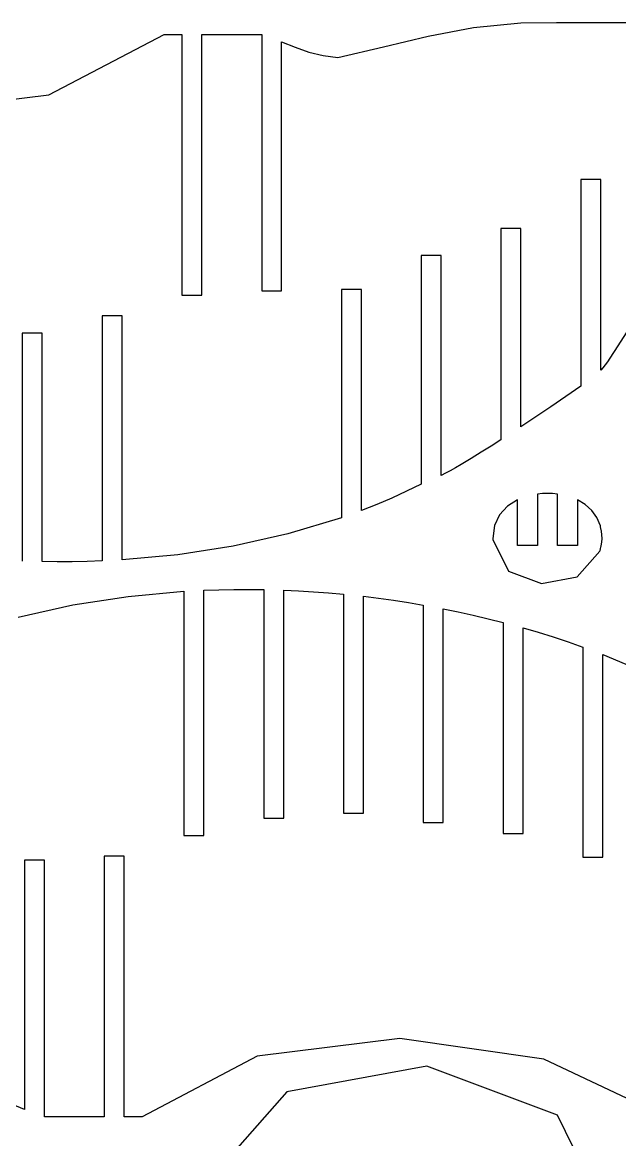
# Model space of a CAD drawing. Header units: metres. Extents: x 0 to 170079, y 0 to 115469.
# Drawn here: x 38329 to 74842, y 46606 to 114874 of the extents above; entities that cross this region are included whole.
import ezdxf

# ---------------------------------------------------------------- set-up
doc = ezdxf.new("R2010")
doc.units = ezdxf.units.M

msp = doc.modelspace()

# ---------------------------------------------------------------- linework, layer by layer
at = {"layer": 'MY3DLAYER'}
for p, q in [((65903, 114552), (68805, 114842)), ((65903, 114552), (68805, 114842)), ((68805, 114842), (70988, 114855)), ((68805, 114842), (70988, 114855)), ((70988, 114855), (73186, 114874)), ((70988, 114855), (73186, 114874)), ((73186, 114874), (75384, 114867)), ((73186, 114874), (75384, 114867)), ((39947, 110444), (46989, 114133)), ((39947, 110444), (46989, 114133)), ((46989, 114133), (47160, 114133)), ((46989, 114133), (47160, 114133)), ((47160, 114133), (47536, 114133)), ((47160, 114133), (47536, 114133)), ((47536, 114133), (47912, 114133)), ((47536, 114133), (47912, 114133)), ((47912, 114133), (48083, 114133)), ((47912, 114133), (48083, 114133)), ((48083, 114133), (48083, 111645)), ((48083, 114133), (48083, 111645)), ((49302, 111645), (49302, 114133)), ((49302, 114133), (49874, 114133)), ((49302, 111645), (49302, 114133)), ((49302, 114133), (49874, 114133)), ((49874, 114133), (51131, 114133)), ((49874, 114133), (51131, 114133)), ((51131, 114133), (52388, 114133)), ((51131, 114133), (52388, 114133)), ((52388, 114133), (52960, 114133)), ((52388, 114133), (52960, 114133)), ((52960, 114133), (52960, 111685)), ((52960, 114133), (52960, 111685)), ((60413, 113383), (63142, 114028)), ((60413, 113383), (63142, 114028)), ((63142, 114028), (65903, 114552)), ((63142, 114028), (65903, 114552)), ((54179, 111310), (54179, 113689)), ((54179, 113689), (55016, 113352)), ((54179, 111310), (54179, 113689)), ((54179, 113689), (55016, 113352)), ((55016, 113352), (55852, 113060)), ((55016, 113352), (55852, 113060)), ((57610, 112727), (60413, 113383)), ((57610, 112727), (60413, 113383)), ((55852, 113060), (56710, 112841)), ((55852, 113060), (56710, 112841)), ((56710, 112841), (57610, 112727)), ((56710, 112841), (57610, 112727)), ((48083, 111645), (48083, 106171)), ((48083, 111645), (48083, 106171)), ((49302, 106171), (49302, 111645)), ((49302, 106171), (49302, 111645)), ((52960, 111685), (52960, 106300)), ((52960, 111685), (52960, 106300)), ((54179, 106078), (54179, 111310)), ((54179, 106078), (54179, 111310)), ((31223, 109352), (39947, 110444)), ((31223, 109352), (39947, 110444)), ((48083, 106171), (48083, 100696)), ((48083, 106171), (48083, 100696)), ((49302, 100696), (49302, 106171)), ((49302, 100696), (49302, 106171)), ((52960, 106300), (52960, 100914)), ((52960, 106300), (52960, 100914)), ((54179, 100845), (54179, 106078)), ((54179, 100845), (54179, 106078)), ((72653, 105262), (72462, 105262)), ((72462, 105262), (72462, 103290)), ((72653, 105262), (72462, 105262)), ((72462, 105262), (72462, 103290)), ((73072, 105262), (72653, 105262)), ((73072, 105262), (72653, 105262)), ((73491, 105262), (73072, 105262)), ((73491, 105262), (73072, 105262)), ((73681, 105262), (73491, 105262)), ((73681, 105262), (73491, 105262)), ((73681, 103442), (73681, 105262)), ((73681, 103442), (73681, 105262)), ((72462, 103290), (72462, 98953)), ((72462, 103290), (72462, 98953)), ((73681, 99439), (73681, 103442)), ((73681, 99439), (73681, 103442)), ((67776, 102276), (67585, 102276)), ((67585, 102276), (67585, 100260)), ((67776, 102276), (67585, 102276)), ((67585, 102276), (67585, 100260)), ((68195, 102276), (67776, 102276)), ((68195, 102276), (67776, 102276)), ((68614, 102276), (68195, 102276)), ((68614, 102276), (68195, 102276)), ((68805, 102276), (68614, 102276)), ((68805, 102276), (68614, 102276)), ((68805, 100384), (68805, 102276)), ((68805, 100384), (68805, 102276)), ((48083, 100696), (48083, 98208)), ((48083, 100696), (48083, 98208)), ((49302, 98208), (49302, 100696)), ((49302, 98208), (49302, 100696)), ((52960, 100914), (52960, 98466)), ((52960, 100914), (52960, 98466)), ((54179, 98466), (54179, 100845)), ((54179, 98466), (54179, 100845)), ((62899, 100633), (62709, 100633)), ((62709, 100633), (62709, 98449)), ((62899, 100633), (62709, 100633)), ((62709, 100633), (62709, 98449)), ((63318, 100633), (62899, 100633)), ((63318, 100633), (62899, 100633)), ((63737, 100633), (63318, 100633)), ((63737, 100633), (63318, 100633)), ((63928, 100633), (63737, 100633)), ((63928, 100633), (63737, 100633)), ((63928, 98532), (63928, 100633)), ((63928, 98532), (63928, 100633)), ((68805, 96221), (68805, 100384)), ((68805, 96221), (68805, 100384)), ((67585, 100260), (67585, 95823)), ((67585, 100260), (67585, 95823)), ((73681, 95436), (73681, 99439)), ((73681, 95436), (73681, 99439)), ((52960, 98466), (53150, 98466)), ((52960, 98466), (53150, 98466)), ((53150, 98466), (53569, 98466)), ((53150, 98466), (53569, 98466)), ((53569, 98466), (53989, 98466)), ((53569, 98466), (53989, 98466)), ((53989, 98466), (54179, 98466)), ((53989, 98466), (54179, 98466)), ((58027, 98558), (57837, 98558)), ((57837, 98558), (57837, 96377)), ((58027, 98558), (57837, 98558)), ((57837, 98558), (57837, 96377)), ((58446, 98558), (58027, 98558)), ((58446, 98558), (58027, 98558)), ((58865, 98558), (58446, 98558)), ((58865, 98558), (58446, 98558)), ((59056, 98558), (58865, 98558)), ((59056, 98558), (58865, 98558)), ((59056, 96446), (59056, 98558)), ((59056, 96446), (59056, 98558)), ((62709, 98449), (62709, 93643)), ((62709, 98449), (62709, 93643)), ((63928, 93909), (63928, 98532)), ((63928, 93909), (63928, 98532)), ((72462, 98953), (72462, 94615)), ((72462, 98953), (72462, 94615)), ((48083, 98208), (48274, 98208)), ((48083, 98208), (48274, 98208)), ((48274, 98208), (48693, 98208)), ((48274, 98208), (48693, 98208)), ((48693, 98208), (49112, 98208)), ((48693, 98208), (49112, 98208)), ((49112, 98208), (49302, 98208)), ((49112, 98208), (49302, 98208)), ((43397, 96950), (43206, 96950)), ((43206, 96950), (43206, 94609)), ((43397, 96950), (43206, 96950)), ((43206, 96950), (43206, 94609)), ((43816, 96950), (43397, 96950)), ((43816, 96950), (43397, 96950)), ((44235, 96950), (43816, 96950)), ((44235, 96950), (43816, 96950)), ((44425, 96950), (44235, 96950)), ((44425, 96950), (44235, 96950)), ((44425, 94619), (44425, 96950)), ((44425, 94619), (44425, 96950)), ((57837, 96377), (57837, 91580)), ((57837, 96377), (57837, 91580)), ((59056, 91801), (59056, 96446)), ((59056, 91801), (59056, 96446)), ((75792, 96749), (74728, 95103)), ((75792, 96749), (74728, 95103)), ((38520, 95888), (38329, 95888)), ((38329, 95888), (38329, 93712)), ((38520, 95888), (38329, 95888)), ((38329, 95888), (38329, 93712)), ((38939, 95888), (38520, 95888)), ((38939, 95888), (38520, 95888)), ((39358, 95888), (38939, 95888)), ((39358, 95888), (38939, 95888)), ((39549, 95888), (39358, 95888)), ((39549, 95888), (39358, 95888)), ((39549, 93706), (39549, 95888)), ((39549, 93706), (39549, 95888)), ((67585, 95823), (67585, 91387)), ((67585, 95823), (67585, 91387)), ((68805, 92058), (68805, 96221)), ((68805, 92058), (68805, 96221)), ((73681, 93616), (73681, 95436)), ((73681, 93616), (73681, 95436)), ((74728, 95103), (74244, 94355)), ((74728, 95103), (74244, 94355)), ((43206, 94609), (43206, 89457)), ((43206, 94609), (43206, 89457)), ((44425, 89489), (44425, 94619)), ((44425, 89489), (44425, 94619)), ((72462, 94615), (72462, 92644)), ((72462, 94615), (72462, 92644)), ((74244, 94355), (74100, 94139)), ((74244, 94355), (74100, 94139)), ((38329, 93712), (38329, 88924)), ((38329, 93712), (38329, 88924)), ((39549, 88906), (39549, 93706)), ((39549, 88906), (39549, 93706)), ((62709, 93643), (62709, 88838)), ((62709, 93643), (62709, 88838)), ((63928, 89287), (63928, 93909)), ((63928, 89287), (63928, 93909)), ((73821, 93774), (73681, 93616)), ((73821, 93774), (73681, 93616)), ((73959, 93947), (73821, 93774)), ((73959, 93947), (73821, 93774)), ((74100, 94139), (73959, 93947)), ((74100, 94139), (73959, 93947)), ((72462, 92644), (71546, 92014)), ((72462, 92644), (71546, 92014)), ((57837, 91580), (57837, 86783)), ((57837, 91580), (57837, 86783)), ((59056, 87157), (59056, 91801)), ((59056, 87157), (59056, 91801)), ((68805, 90165), (68805, 92058)), ((68805, 90165), (68805, 92058)), ((71546, 92014), (70633, 91391)), ((71546, 92014), (70633, 91391)), ((67585, 91387), (67585, 89370)), ((67585, 91387), (67585, 89370)), ((70633, 91391), (69720, 90775)), ((70633, 91391), (69720, 90775)), ((69720, 90775), (68805, 90165)), ((69720, 90775), (68805, 90165)), ((43206, 89457), (43206, 84306)), ((43206, 89457), (43206, 84306)), ((44425, 84359), (44425, 89489)), ((44425, 84359), (44425, 89489)), ((38329, 88924), (38329, 84136)), ((38329, 88924), (38329, 84136)), ((39549, 84106), (39549, 88906)), ((39549, 84106), (39549, 88906)), ((62709, 88838), (62709, 86654)), ((62709, 88838), (62709, 86654)), ((63928, 87186), (63928, 89287)), ((63928, 87186), (63928, 89287)), ((66986, 88988), (66381, 88608)), ((66986, 88988), (66381, 88608)), ((67585, 89370), (66986, 88988)), ((67585, 89370), (66986, 88988)), ((65770, 88231), (65152, 87856)), ((65770, 88231), (65152, 87856)), ((66381, 88608), (65770, 88231)), ((66381, 88608), (65770, 88231)), ((64480, 87481), (64191, 87325)), ((64480, 87481), (64191, 87325)), ((64798, 87657), (64480, 87481)), ((64798, 87657), (64480, 87481)), ((65152, 87856), (64798, 87657)), ((65152, 87856), (64798, 87657)), ((57837, 86783), (57837, 84603)), ((57837, 86783), (57837, 84603)), ((59056, 85045), (59056, 87157)), ((59056, 85045), (59056, 87157)), ((64191, 87325), (63928, 87186)), ((64191, 87325), (63928, 87186)), ((61822, 86220), (60917, 85807)), ((61822, 86220), (60917, 85807)), ((62709, 86654), (61822, 86220)), ((62709, 86654), (61822, 86220)), ((70120, 86084), (69816, 86054)), ((70120, 86084), (69816, 86054)), ((69816, 86054), (69816, 85561)), ((69816, 86054), (69816, 85561)), ((70426, 86093), (70120, 86084)), ((70426, 86093), (70120, 86084)), ((70732, 86083), (70426, 86093)), ((70732, 86083), (70426, 86093)), ((71035, 86052), (70732, 86083)), ((71035, 86052), (70732, 86083)), ((71035, 85560), (71035, 86052)), ((71035, 85560), (71035, 86052)), ((59995, 85416), (59056, 85045)), ((59995, 85416), (59056, 85045)), ((60917, 85807), (59995, 85416)), ((60917, 85807), (59995, 85416)), ((68597, 85698), (67980, 85307)), ((68597, 85698), (67980, 85307)), ((68597, 85261), (68597, 85698)), ((68597, 85261), (68597, 85698)), ((69816, 85561), (69816, 84477)), ((69816, 85561), (69816, 84477)), ((71035, 84476), (71035, 85560)), ((71035, 84476), (71035, 85560)), ((72728, 85410), (72255, 85693)), ((72255, 85693), (72255, 85257)), ((72728, 85410), (72255, 85693)), ((72255, 85693), (72255, 85257)), ((73131, 85052), (72728, 85410)), ((73131, 85052), (72728, 85410)), ((67497, 84783), (67187, 84127)), ((67497, 84783), (67187, 84127)), ((67980, 85307), (67497, 84783)), ((67980, 85307), (67497, 84783)), ((68597, 84299), (68597, 85261)), ((68597, 84299), (68597, 85261)), ((72255, 85257), (72255, 84297)), ((72255, 85257), (72255, 84297)), ((73448, 84619), (73131, 85052)), ((73448, 84619), (73131, 85052)), ((38329, 84136), (38329, 81959)), ((38329, 84136), (38329, 81959)), ((39549, 81924), (39549, 84106)), ((39549, 81924), (39549, 84106)), ((43206, 84306), (43206, 81964)), ((43206, 84306), (43206, 81964)), ((44425, 82027), (44425, 84359)), ((44425, 82027), (44425, 84359)), ((57837, 84603), (54564, 83613)), ((57837, 84603), (54564, 83613)), ((67187, 84127), (67087, 83337)), ((67187, 84127), (67087, 83337)), ((68597, 83338), (68597, 84299)), ((68597, 83338), (68597, 84299)), ((69816, 84477), (69816, 83393)), ((69816, 84477), (69816, 83393)), ((71035, 83393), (71035, 84476)), ((71035, 83393), (71035, 84476)), ((72255, 84297), (72255, 83337)), ((72255, 84297), (72255, 83337)), ((73661, 84111), (73448, 84619)), ((73661, 84111), (73448, 84619)), ((73661, 84109), (73661, 84111)), ((73661, 84111), (73661, 84111)), ((73661, 84109), (73661, 84111)), ((73661, 84111), (73661, 84111)), ((73661, 84108), (73661, 84109)), ((73661, 84108), (73661, 84109)), ((73672, 84059), (73661, 84108)), ((73661, 84108), (73661, 84108)), ((73672, 84059), (73661, 84108)), ((73661, 84108), (73661, 84108)), ((73696, 83953), (73672, 84059)), ((73696, 83953), (73672, 84059)), ((54564, 83613), (51218, 82863)), ((54564, 83613), (51218, 82863)), ((67087, 83337), (67087, 83337)), ((67087, 83337), (67087, 83337)), ((67087, 83337), (67087, 83337)), ((67087, 83337), (67087, 83336)), ((67087, 83337), (67087, 83337)), ((67087, 83337), (67087, 83337)), ((67087, 83337), (67087, 83337)), ((67087, 83337), (67087, 83336)), ((67087, 83336), (67087, 83336)), ((67087, 83336), (67087, 83336)), ((67087, 83336), (67087, 83336)), ((67087, 83336), (67087, 83336)), ((67087, 83336), (67088, 83322)), ((67087, 83336), (67087, 83336)), ((67087, 83336), (67087, 83336)), ((67087, 83336), (67087, 83336)), ((67087, 83336), (67087, 83336)), ((67087, 83336), (67088, 83322)), ((67088, 83322), (67088, 83308)), ((67088, 83322), (67088, 83308)), ((67088, 83308), (67089, 83295)), ((67088, 83308), (67089, 83295)), ((67089, 83295), (67090, 83281)), ((67089, 83295), (67090, 83281)), ((68597, 82901), (68597, 83338)), ((68597, 82901), (68597, 83338)), ((69816, 83393), (69816, 82901)), ((69816, 83393), (69816, 82901)), ((71035, 82901), (71035, 83393)), ((71035, 82901), (71035, 83393)), ((72255, 83337), (72255, 82901)), ((72255, 83337), (72255, 82901)), ((73719, 83846), (73696, 83953)), ((73719, 83846), (73696, 83953)), ((73730, 83798), (73719, 83846)), ((73730, 83798), (73719, 83846)), ((73731, 83795), (73730, 83798)), ((73731, 83795), (73730, 83798)), ((73732, 83788), (73731, 83795)), ((73732, 83788), (73731, 83795)), ((73734, 83781), (73732, 83788)), ((73734, 83781), (73732, 83788)), ((73734, 83778), (73734, 83781)), ((73734, 83778), (73734, 83781)), ((73759, 83553), (73734, 83778)), ((73759, 83553), (73734, 83778)), ((73748, 83111), (73763, 83331)), ((73748, 83111), (73763, 83331)), ((73763, 83331), (73759, 83553)), ((73763, 83331), (73759, 83553)), ((51218, 82863), (47829, 82339)), ((51218, 82863), (47829, 82339)), ((67090, 83281), (68039, 81350)), ((67090, 83281), (68039, 81350)), ((68787, 82901), (68597, 82901)), ((68787, 82901), (68597, 82901)), ((69207, 82901), (68787, 82901)), ((69207, 82901), (68787, 82901)), ((69626, 82901), (69207, 82901)), ((69626, 82901), (69207, 82901)), ((69816, 82901), (69626, 82901)), ((69816, 82901), (69626, 82901)), ((71226, 82901), (71035, 82901)), ((71226, 82901), (71035, 82901)), ((71645, 82901), (71226, 82901)), ((71645, 82901), (71226, 82901)), ((72064, 82901), (71645, 82901)), ((72064, 82901), (71645, 82901)), ((72255, 82901), (72064, 82901)), ((72255, 82901), (72064, 82901)), ((73630, 82558), (73643, 82607)), ((73630, 82558), (73643, 82607)), ((73643, 82607), (73670, 82713)), ((73643, 82607), (73670, 82713)), ((73670, 82713), (73697, 82820)), ((73670, 82713), (73697, 82820)), ((73697, 82820), (73710, 82868)), ((73697, 82820), (73710, 82868)), ((73710, 82871), (73712, 82878)), ((73710, 82871), (73712, 82878)), ((73710, 82868), (73710, 82871)), ((73710, 82868), (73710, 82871)), ((73712, 82878), (73714, 82885)), ((73712, 82878), (73714, 82885)), ((73714, 82885), (73715, 82888)), ((73714, 82885), (73715, 82888)), ((73715, 82888), (73748, 83111)), ((73715, 82888), (73748, 83111)), ((40466, 81914), (39549, 81924)), ((40466, 81914), (39549, 81924)), ((42295, 81934), (41382, 81917)), ((42295, 81934), (41382, 81917)), ((43206, 81964), (42295, 81934)), ((43206, 81964), (42295, 81934)), ((47829, 82339), (44425, 82027)), ((47829, 82339), (44425, 82027)), ((72243, 80988), (73629, 82555)), ((72243, 80988), (73629, 82555)), ((73629, 82555), (73630, 82556)), ((73629, 82555), (73630, 82556)), ((73630, 82557), (73630, 82558)), ((73630, 82558), (73630, 82558)), ((73630, 82557), (73630, 82558)), ((73630, 82558), (73630, 82558)), ((73630, 82556), (73630, 82557)), ((73630, 82556), (73630, 82557)), ((41382, 81917), (40466, 81914)), ((41382, 81917), (40466, 81914)), ((68039, 81350), (70068, 80586)), ((68039, 81350), (70068, 80586)), ((70068, 80586), (72243, 80988)), ((70068, 80586), (72243, 80988)), ((44807, 79802), (48210, 80114)), ((44807, 79802), (48210, 80114)), ((48210, 80114), (48210, 77782)), ((48210, 80114), (48210, 77782)), ((49429, 80177), (50340, 80208)), ((49429, 80177), (50340, 80208)), ((49429, 77835), (49429, 80177)), ((49429, 77835), (49429, 80177)), ((50340, 80208), (51253, 80224)), ((50340, 80208), (51253, 80224)), ((51253, 80224), (52169, 80228)), ((51253, 80224), (52169, 80228)), ((52169, 80228), (53087, 80217)), ((52169, 80228), (53087, 80217)), ((53087, 80217), (53087, 78035)), ((53087, 80217), (53087, 78035)), ((54306, 78006), (54306, 80182)), ((54306, 80182), (55220, 80140)), ((54306, 78006), (54306, 80182)), ((54306, 80182), (55220, 80140)), ((55220, 80140), (56135, 80085)), ((55220, 80140), (56135, 80085)), ((56135, 80085), (57049, 80016)), ((56135, 80085), (57049, 80016)), ((57049, 80016), (57964, 79935)), ((57049, 80016), (57964, 79935)), ((57964, 79935), (57964, 77842)), ((57964, 79935), (57964, 77842)), ((38071, 78528), (41417, 79278)), ((38071, 78528), (41417, 79278)), ((41417, 79278), (44807, 79802)), ((41417, 79278), (44807, 79802)), ((59183, 77733), (59183, 79805)), ((59183, 79805), (60100, 79691)), ((59183, 77733), (59183, 79805)), ((59183, 79805), (60100, 79691)), ((60100, 79691), (61016, 79564)), ((60100, 79691), (61016, 79564)), ((61016, 79564), (61929, 79424)), ((61016, 79564), (61929, 79424)), ((61929, 79424), (62840, 79270)), ((61929, 79424), (62840, 79270)), ((62840, 79270), (62840, 77194)), ((62840, 79270), (62840, 77194)), ((64060, 77003), (64060, 79043)), ((64060, 79043), (64980, 78855)), ((64060, 77003), (64060, 79043)), ((64060, 79043), (64980, 78855)), ((64980, 78855), (65897, 78653)), ((64980, 78855), (65897, 78653)), ((65897, 78653), (66810, 78437)), ((65897, 78653), (66810, 78437)), ((49429, 72684), (49429, 77835)), ((49429, 72684), (49429, 77835)), ((53087, 78035), (53087, 73235)), ((53087, 78035), (53087, 73235)), ((54306, 73218), (54306, 78006)), ((54306, 73218), (54306, 78006)), ((57964, 77842), (57964, 73240)), ((57964, 77842), (57964, 73240)), ((66810, 78437), (67717, 78208)), ((66810, 78437), (67717, 78208)), ((67717, 78208), (67717, 76192)), ((67717, 78208), (67717, 76192)), ((68936, 75912), (68936, 77876)), ((68936, 77876), (69861, 77605)), ((68936, 75912), (68936, 77876)), ((68936, 77876), (69861, 77605)), ((48210, 77782), (48210, 72652)), ((48210, 77782), (48210, 72652)), ((59183, 73175), (59183, 77733)), ((59183, 73175), (59183, 77733)), ((62840, 77194), (62840, 72626)), ((62840, 77194), (62840, 72626)), ((69861, 77605), (70780, 77320)), ((69861, 77605), (70780, 77320)), ((70780, 77320), (71691, 77021)), ((70780, 77320), (71691, 77021)), ((64060, 72513), (64060, 77003)), ((64060, 72513), (64060, 77003)), ((71691, 77021), (72594, 76707)), ((71691, 77021), (72594, 76707)), ((72594, 76707), (72594, 74702)), ((72594, 76707), (72594, 74702)), ((67717, 76192), (67717, 71757)), ((67717, 76192), (67717, 71757)), ((68936, 71591), (68936, 75912)), ((68936, 71591), (68936, 75912)), ((73813, 74321), (73813, 76256)), ((73813, 76256), (77394, 74728)), ((73813, 74321), (73813, 76256)), ((73813, 76256), (77394, 74728)), ((72594, 74702), (72594, 70291)), ((72594, 74702), (72594, 70291)), ((73813, 70065), (73813, 74321)), ((73813, 70065), (73813, 74321)), ((53087, 73235), (53087, 68435)), ((53087, 73235), (53087, 68435)), ((54306, 68430), (54306, 73218)), ((54306, 68430), (54306, 73218)), ((57964, 73240), (57964, 68637)), ((57964, 73240), (57964, 68637)), ((59183, 68617), (59183, 73175)), ((59183, 68617), (59183, 73175)), ((48210, 72652), (48210, 67523)), ((48210, 72652), (48210, 67523)), ((49429, 67532), (49429, 72684)), ((49429, 67532), (49429, 72684)), ((62840, 72626), (62840, 68059)), ((62840, 72626), (62840, 68059)), ((64060, 68024), (64060, 72513)), ((64060, 68024), (64060, 72513)), ((67717, 71757), (67717, 67321)), ((67717, 71757), (67717, 67321)), ((68936, 67270), (68936, 71591)), ((68936, 67270), (68936, 71591)), ((72594, 70291), (72594, 65880)), ((72594, 70291), (72594, 65880)), ((73813, 65809), (73813, 70065)), ((73813, 65809), (73813, 70065)), ((53087, 68435), (53087, 66253)), ((53087, 68435), (53087, 66253)), ((54306, 66253), (54306, 68430)), ((54306, 66253), (54306, 68430)), ((57964, 68637), (57964, 66545)), ((57964, 68637), (57964, 66545)), ((59183, 66545), (59183, 68617)), ((59183, 66545), (59183, 68617)), ((62840, 68059), (62840, 65983)), ((62840, 68059), (62840, 65983)), ((64060, 65983), (64060, 68024)), ((64060, 65983), (64060, 68024)), ((48210, 67523), (48210, 65191)), ((48210, 67523), (48210, 65191)), ((49429, 65191), (49429, 67532)), ((49429, 65191), (49429, 67532)), ((67717, 67321), (67717, 65305)), ((67717, 67321), (67717, 65305)), ((68936, 65305), (68936, 67270)), ((68936, 65305), (68936, 67270)), ((53087, 66253), (53277, 66253)), ((53087, 66253), (53277, 66253)), ((53277, 66253), (53696, 66253)), ((53277, 66253), (53696, 66253)), ((53696, 66253), (54116, 66253)), ((53696, 66253), (54116, 66253)), ((54116, 66253), (54306, 66253)), ((54116, 66253), (54306, 66253)), ((57964, 66545), (58154, 66545)), ((57964, 66545), (58154, 66545)), ((58154, 66545), (58573, 66545)), ((58154, 66545), (58573, 66545)), ((58573, 66545), (58992, 66545)), ((58573, 66545), (58992, 66545)), ((58992, 66545), (59183, 66545)), ((58992, 66545), (59183, 66545)), ((62840, 65983), (63031, 65983)), ((62840, 65983), (63031, 65983)), ((63031, 65983), (63450, 65983)), ((63031, 65983), (63450, 65983)), ((63450, 65983), (63869, 65983)), ((63450, 65983), (63869, 65983)), ((63869, 65983), (64060, 65983)), ((63869, 65983), (64060, 65983)), ((72594, 65880), (72594, 63875)), ((72594, 65880), (72594, 63875)), ((73813, 63875), (73813, 65809)), ((73813, 63875), (73813, 65809)), ((48210, 65191), (48401, 65191)), ((48210, 65191), (48401, 65191)), ((48401, 65191), (48820, 65191)), ((48401, 65191), (48820, 65191)), ((48820, 65191), (49239, 65191)), ((48820, 65191), (49239, 65191)), ((49239, 65191), (49429, 65191)), ((49239, 65191), (49429, 65191)), ((67717, 65305), (67908, 65305)), ((67717, 65305), (67908, 65305)), ((67908, 65305), (68327, 65305)), ((67908, 65305), (68327, 65305)), ((68327, 65305), (68746, 65305)), ((68327, 65305), (68746, 65305)), ((68746, 65305), (68936, 65305)), ((68746, 65305), (68936, 65305)), ((38647, 63675), (38456, 63675)), ((38456, 63675), (38456, 61297)), ((38647, 63675), (38456, 63675)), ((38456, 63675), (38456, 61297)), ((39066, 63675), (38647, 63675)), ((39066, 63675), (38647, 63675)), ((39485, 63675), (39066, 63675)), ((39485, 63675), (39066, 63675)), ((39676, 63675), (39485, 63675)), ((39676, 63675), (39485, 63675)), ((39676, 61227), (39676, 63675)), ((39676, 61227), (39676, 63675)), ((43524, 63934), (43333, 63934)), ((43333, 63934), (43333, 61445)), ((43524, 63934), (43333, 63934)), ((43333, 63934), (43333, 61445)), ((43943, 63934), (43524, 63934)), ((43943, 63934), (43524, 63934)), ((44362, 63934), (43943, 63934)), ((44362, 63934), (43943, 63934)), ((44552, 63934), (44362, 63934)), ((44552, 63934), (44362, 63934)), ((44552, 61445), (44552, 63934)), ((44552, 61445), (44552, 63934)), ((72594, 63875), (72785, 63875)), ((72594, 63875), (72785, 63875)), ((72785, 63875), (73204, 63875)), ((72785, 63875), (73204, 63875)), ((73204, 63875), (73623, 63875)), ((73204, 63875), (73623, 63875)), ((73623, 63875), (73813, 63875)), ((73623, 63875), (73813, 63875)), ((43333, 61445), (43333, 55971)), ((43333, 61445), (43333, 55971)), ((44552, 55971), (44552, 61445)), ((44552, 55971), (44552, 61445)), ((38456, 61297), (38456, 56064)), ((38456, 61297), (38456, 56064)), ((39676, 55841), (39676, 61227)), ((39676, 55841), (39676, 61227)), ((38456, 56064), (38456, 50831)), ((38456, 56064), (38456, 50831)), ((39676, 50456), (39676, 55841)), ((39676, 50456), (39676, 55841)), ((43333, 55971), (43333, 50496)), ((43333, 55971), (43333, 50496)), ((44552, 50496), (44552, 55971)), ((44552, 50496), (44552, 55971)), ((61413, 52789), (52689, 51697)), ((61413, 52789), (52689, 51697)), ((70210, 51514), (61413, 52789)), ((70210, 51514), (61413, 52789)), ((52689, 51697), (45646, 48008)), ((52689, 51697), (45646, 48008)), ((77471, 48101), (70210, 51514)), ((77471, 48101), (70210, 51514)), ((38456, 50831), (38456, 48452)), ((38456, 50831), (38456, 48452)), ((63061, 51106), (54506, 49526)), ((63061, 51106), (54506, 49526)), ((71042, 48100), (63061, 51106)), ((71042, 48100), (63061, 51106)), ((39676, 48008), (39676, 50456)), ((39676, 48008), (39676, 50456)), ((43333, 50496), (43333, 48008)), ((43333, 50496), (43333, 48008)), ((44552, 48008), (44552, 50496)), ((44552, 48008), (44552, 50496)), ((54506, 49526), (49051, 43361)), ((54506, 49526), (49051, 43361)), ((38456, 48452), (37620, 48789)), ((38456, 48452), (37620, 48789)), ((40247, 48008), (39676, 48008)), ((40247, 48008), (39676, 48008)), ((41504, 48008), (40247, 48008)), ((41504, 48008), (40247, 48008)), ((42762, 48008), (41504, 48008)), ((42762, 48008), (41504, 48008)), ((43333, 48008), (42762, 48008)), ((43333, 48008), (42762, 48008)), ((44723, 48008), (44552, 48008)), ((44723, 48008), (44552, 48008)), ((45099, 48008), (44723, 48008)), ((45099, 48008), (44723, 48008)), ((45475, 48008), (45099, 48008)), ((45475, 48008), (45099, 48008)), ((45646, 48008), (45475, 48008)), ((45646, 48008), (45475, 48008)), ((74776, 40506), (71042, 48100)), ((74776, 40506), (71042, 48100))]:
    msp.add_line(p, q, dxfattribs=at)

doc.saveas('drawing.dxf')
